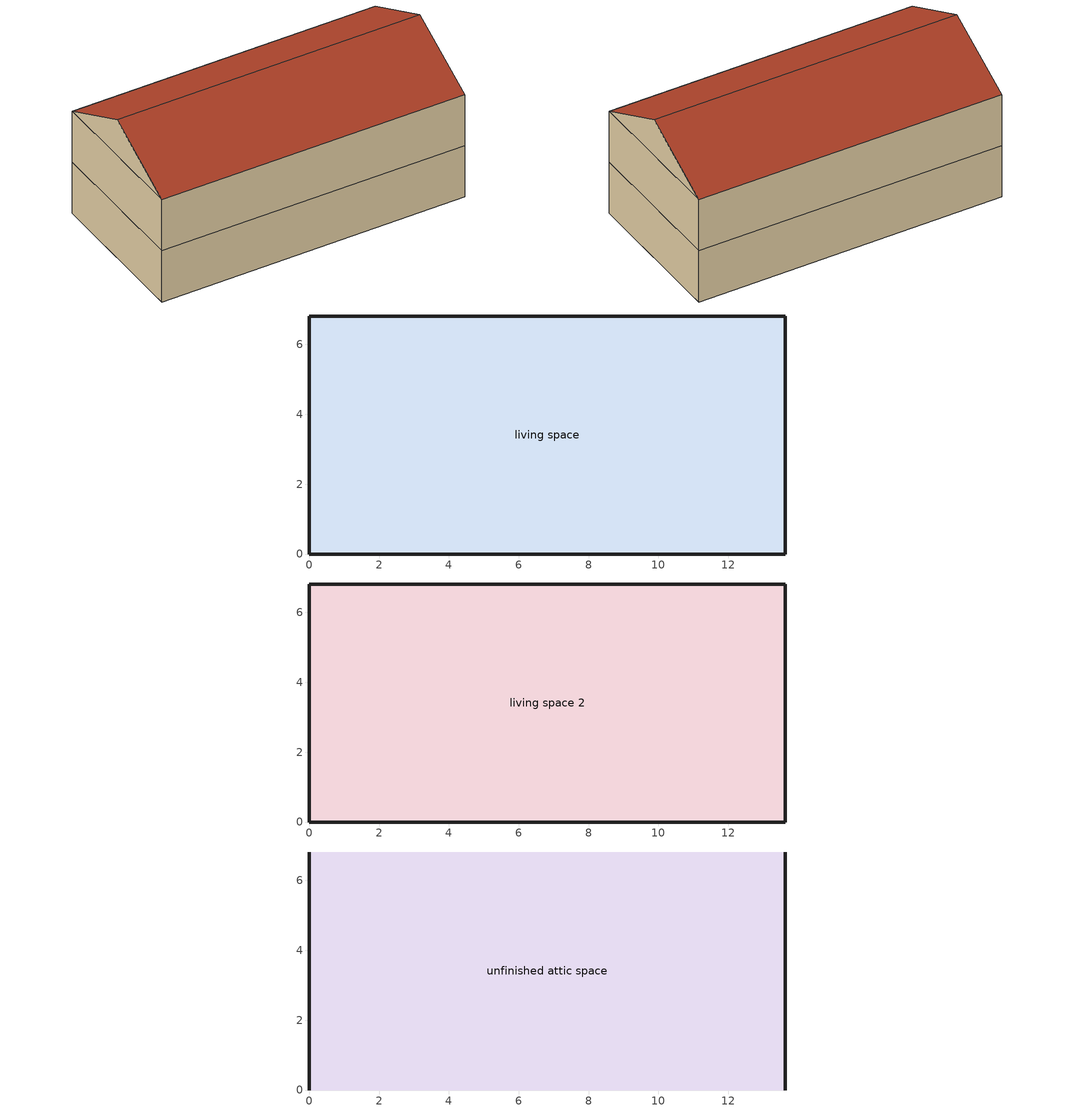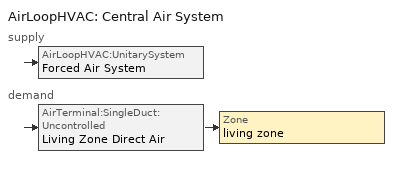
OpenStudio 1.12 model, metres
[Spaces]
living space
 floor ground: 0,0 0,6.82 13.63,6.82 13.63,0 z0
 wall outside: 0,6.82 0,0 13.63,0 13.63,6.82 0,6.82 z0:2.44
living space 2
 floor to living space: 0,0 0,6.82 13.63,6.82 13.63,0 z2.44
 wall outside: 0,6.82 0,0 13.63,0 13.63,6.82 0,6.82 z2.44:4.88
unfinished attic space
 floor to living space 2: 0,6.82 13.63,6.82 13.63,0 0,0 z4.88
 wall outside: 0,3.41,6.58 0,6.82,4.88 0,0,4.88; 13.63,3.41,6.58 13.63,0,4.88 13.63,6.82,4.88
 roof outside: 13.63,3.41,6.58 0,3.41,6.58 0,0,4.88 13.63,0,4.88; 0,3.41,6.58 13.63,3.41,6.58 13.63,6.82,4.88 0,6.82,4.88
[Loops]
AirLoopHVAC 'Central Air System'
 supply: AirLoopHVAC:UnitarySystem 'Forced Air System'
 demand: AirTerminal:SingleDuct:Uncontrolled 'Living Zone Direct Air' > Zone 'living zone'
[ClimateZones]
Climate Zone Institution Name 1=ASHRAE; Climate Zone Document Name 1=ANSI/ASHRAE Standard 169; Climate Zone Document Year 1=2006; Climate Zone Institution Name 2=CEC; Climate Zone Document Name 2=California Climate Zone Descriptions; Climate Zone Document Year 2=1995; Climate Zone Institution Name 3=Building America; Climate Zone Document Year 3=0; Climate Zone Value 3=Cold
[Building]
Building 1
[Site]
Denver Intl Ap_CO_USA: Latitude {deg}=39.83; Longitude {deg}=-104.65; Time Zone {hr}=-7; Elevation {m}=1650
[SizingPeriod:DesignDay] Barometric Pressure {Pa}=83011; Sky Clearness=0; Rain Indicator=0; Snow Indicator=0; Day of Month=21; Daylight Saving Time Indicator=0; Humidity Indicating Type=Wetbulb; Dry-Bulb Temperature Range Modifier Type=DefaultMultipliers
Name | Maximum Dry-Bulb Temperature {C} | Daily Dry-Bulb Temperature Range {deltaC} | Humidity Indicating Conditions at Maximum Dry-Bulb | Wind Speed {m/s} | Wind Direction {deg} | Month | Day Type | Solar Model Indicator | ASHRAE Taub | ASHRAE Taud
Denver Intl Ap Ann Htg 99.6% Condns DB | -17.4 | 0 | -17.4 | 3.3 | 160 | 12 | WinterDesignDay | ASHRAEClearSky
Denver Intl Ap Ann Clg .4% Condns DB=>MWB | 34.6 | 15.2 | 15.7 | 4.2 | 80 | 7 | SummerDesignDay | ASHRAETau | 0.424 | 2.012
Denver Intl Ap Ann Clg .4% Condns WB=>MDB | 27.3 | 15.2 | 18.3 | 4.2 | 80 | 7 | SummerDesignDay | ASHRAETau | 0.424 | 2.012
[Site:WaterMainsTemperature]
Calculation Method=Correlation; Annual Average Outdoor Air Temperature {C}=10.8753; Maximum Difference In Monthly Average Outdoor Air Temperatures {deltaC}=23.1524
[Site:GroundTemperature:BuildingSurface]
6.71221, 4.9416, 4.79814, 5.63626, 9.00496, 12.3608, 15.2732, 17.1228, 17.2883, 15.7979, 12.9685, 9.71588
[Site:GroundTemperature:Deep]
10.8753, 10.8753, 10.8753, 10.8753, 10.8753, 10.8753, 10.8753, 10.8753, 10.8753, 10.8753, 10.8753, 10.8753
[ThermalZone] Use Ideal Air Loads=No
living zone; unfinished attic zone
[Sizing:Zone] Zone Cooling Design Supply Air Temperature Input Method=SupplyAirTemperature; Zone Cooling Design Supply Air Temperature {C}=14; Zone Cooling Design Supply Air Temperature Difference {deltaC}=11.11; Zone Heating Design Supply Air Temperature Input Method=SupplyAirTemperature; Zone Heating Design Supply Air Temperature {C}=40; Zone Heating Design Supply Air Temperature Difference {deltaC}=11.11; Zone Cooling Design Supply Air Humidity Ratio {kg-H2O/kg-air}=0.0085; Zone Heating Design Supply Air Humidity Ratio {kg-H2O/kg-air}=0.008; Cooling Design Air Flow Method=DesignDay; Heating Design Air Flow Method=DesignDay; Account for Dedicated Outdoor Air System=No; Dedicated Outdoor Air System Control Strategy=NeutralSupplyAir; Dedicated Outdoor Air Low Setpoint Temperature for Design {C}=autosize; Dedicated Outdoor Air High Setpoint Temperature for Design {C}=autosize
living zone; unfinished attic zone
[Zone equipment]
living zone: Living Zone Direct Air, Window AC
[Space]
Name | Thermal Zone
living space; living space 2 | living zone
unfinished attic space | unfinished attic zone
[Coil:Heating:Gas]
Furnace Heating Coil: Availability Schedule=Always On Discrete; Gas Burner Efficiency=0.78; Nominal Capacity {W}=AutoSize; Parasitic Electric Load {W}=0; Parasitic Gas Load {W}=0
[Fan:OnOff] Maximum Flow Rate {m3/s}=autosize; Motor Efficiency=1
Name | Availability Schedule | Fan Efficiency | Pressure Rise {Pa} | Motor In Airstream Fraction | Fan Power Ratio Function of Speed Ratio Curve | Fan Efficiency Ratio Function of Speed Ratio Curve
Supply Fan | SupplyFanAvailability | 0.117562 | 124.55 | 1 | Fan On Off Power Curve | Fan On Off Efficiency Curve
WindowAC Fan | SupplyFanAvailability 1 | 1 | 0 | 0 | Fan On Off Power Curve 1 | Fan On Off Efficiency Curve 1
[AirLoopHVAC:UnitarySystem]
Forced Air System: Control Type=Load; Controlling Zone or Thermostat Location=living zone; Dehumidification Control Type=None; Availability Schedule=Always On Discrete; Supply Fan=Supply Fan; Fan Placement=BlowThrough; Supply Air Fan Operating Mode Schedule=SupplyFanOperation; Heating Coil=Furnace Heating Coil; DX Heating Coil Sizing Ratio=1; Use DOAS DX Cooling Coil=No; DOAS DX Cooling Coil Leaving Minimum Air Temperature {C}=2; Latent Load Control=SensibleOnlyLoadControl; Supply Air Flow Rate During Cooling Operation {m3/s}=1e-007; Supply Air Flow Rate During Heating Operation {m3/s}=autosize; Supply Air Flow Rate When No Cooling or Heating is Required {m3/s}=0; Maximum Supply Air Temperature {C}=48.8889; Maximum Outdoor Dry-Bulb Temperature for Supplemental Heater Operation {C}=21; Maximum Cycling Rate {cycles/hr}=2.5; Heat Pump Time Constant {s}=60; Fraction of On-Cycle Power Use=0.01; Heat Pump Fan Delay Time {s}=60; Ancilliary On-Cycle Electric Power {W}=0; Ancilliary Off-Cycle Electric Power {W}=0
[AirLoopHVAC]
Central Air System: Availability Schedule=Always On Discrete; Design Supply Air Flow Rate {m3/s}=AutoSize
[Sizing:System]
Central Air System: Type of Load to Size On=Sensible; Design Outdoor Air Flow Rate {m3/s}=Autosize; Minimum System Air Flow Ratio=0.3; Preheat Design Temperature {C}=7; Preheat Design Humidity Ratio {kg-H2O/kg-Air}=0.008; Precool Design Temperature {C}=12.8; Precool Design Humidity Ratio {kg-H2O/kg-Air}=0.008; Central Cooling Design Supply Air Temperature {C}=12.8; Central Heating Design Supply Air Temperature {C}=16.7; Sizing Option=NonCoincident; 100% Outdoor Air in Cooling=Yes; 100% Outdoor Air in Heating=Yes; Central Cooling Design Supply Air Humidity Ratio {kg-H2O/kg-Air}=0.0085; Central Heating Design Supply Air Humidity Ratio {kg-H2O/kg-Air}=0.008; Cooling Design Air Flow Method=DesignDay; Cooling Design Air Flow Rate {m3/s}=0; Heating Design Air Flow Method=DesignDay; Heating Design Air Flow Rate {m3/s}=0; System Outdoor Air Method=ZoneSum; Zone Maximum Outdoor Air Fraction=1; Cooling Supply Air Flow Rate Per Floor Area {m3/s-m2}=0.00996765; Cooling Fraction of Autosized Cooling Supply Air Flow Rate=1; Cooling Supply Air Flow Rate Per Unit Cooling Capacity {m3/s-W}=3.94755e-05; Heating Supply Air Flow Rate Per Floor Area {m3/s-m2}=0.00996765; Heating Fraction of Autosized Heating Supply Air Flow Rate=1; Heating Fraction of Autosized Cooling Supply Air Flow Rate=1; Heating Supply Air Flow Rate Per Unit Heating Capacity {m3/s-W}=3.15882e-05; Cooling Design Capacity Method=CoolingDesignCapacity; Cooling Design Capacity {W}=autosize; Cooling Design Capacity Per Floor Area {W/m2}=234.7; Fraction of Autosized Cooling Design Capacity=1; Heating Design Capacity Method=HeatingDesignCapacity; Heating Design Capacity {W}=autosize; Heating Design Capacity Per Floor Area {W/m2}=157; Fraction of Autosized Heating Design Capacity=1; Central Cooling Capacity Control Method=OnOff
[AirTerminal:SingleDuct:Uncontrolled]
Living Zone Direct Air: Availability Schedule=Always On Discrete; Maximum Air Flow Rate {m3/s}=AutoSize
[Coil:Cooling:DX:SingleSpeed]
WindowAC Coil: Availability Schedule=Always On Discrete; Rated Total Cooling Capacity {W}=autosize; Rated Sensible Heat Ratio=autosize; Rated COP {W/W}=2.4911; Rated Air Flow Rate {m3/s}=autosize; Rated Evaporator Fan Power Per Volume Flow Rate {W/(m3/s)}=773.3; Total Cooling Capacity Function of Temperature Curve=RoomAC-Cap-fT; Total Cooling Capacity Function of Flow Fraction Curve=RoomAC-Cap-fFF; Energy Input Ratio Function of Temperature Curve=RoomAC-EIR-fT; Energy Input Ratio Function of Flow Fraction Curve=RoomAC-EIR-fFF; Part Load Fraction Correlation Curve=RoomAC-PLF-fPLR; Condenser Type=AirCooled; Evaporative Condenser Effectiveness=0.9; Evaporative Condenser Air Flow Rate {m3/s}=Autosize; Evaporative Condenser Pump Rated Power Consumption {W}=Autosize; Crankcase Heater Capacity {W}=0; Maximum Outdoor Dry-Bulb Temperature for Crankcase Heater Operation {C}=10; Basin Heater Capacity {W/K}=0; Basin Heater Setpoint Temperature {C}=2
[Coil:Heating:Electric]
Always Off Heating Coil for PTAC: Availability Schedule=Always Off Discrete
[ZoneHVAC:PackagedTerminalAirConditioner]
Window AC: Availability Schedule=Always On Discrete; Supply Air Flow Rate During Cooling Operation {m3/s}=Autosize; Supply Air Flow Rate During Heating Operation {m3/s}=Autosize; Supply Air Flow Rate When No Cooling or Heating is Needed {m3/s}=Autosize; Outdoor Air Flow Rate During Cooling Operation {m3/s}=Autosize; Outdoor Air Flow Rate During Heating Operation {m3/s}=Autosize; Outdoor Air Flow Rate When No Cooling or Heating is Needed {m3/s}=Autosize; Supply Air Fan=WindowAC Fan; Heating Coil=Always Off Heating Coil for PTAC; Cooling Coil=WindowAC Coil; Fan Placement=DrawThrough; Supply Air Fan Operating Mode Schedule=SupplyFanOperation 1
[Schedule:Constant]
Name | Value
Always On Discrete; SupplyFanAvailability; SupplyFanAvailability 1 | 1
SupplyFanOperation; SupplyFanOperation 1; Always Off Discrete | 0
[Curve:Exponent] Coefficient1 Constant=1; Coefficient2 Constant=0; Coefficient3 Constant=0; Minimum Value of x=0; Maximum Value of x=1
Fan On Off Power Curve; Fan On Off Power Curve 1
[Curve:Cubic] Coefficient1 Constant=1; Coefficient2 x=0; Coefficient3 x**2=0; Coefficient4 x**3=0; Minimum Value of x=0; Maximum Value of x=1
Fan On Off Efficiency Curve; Fan On Off Efficiency Curve 1
[Curve:Biquadratic] Minimum Value of x=0; Maximum Value of x=100; Minimum Value of y=0; Maximum Value of y=100
Name | Coefficient1 Constant | Coefficient2 x | Coefficient3 x**2 | Coefficient4 y | Coefficient5 y**2 | Coefficient6 x*y
RoomAC-Cap-fT | 0.6405 | 0.01568 | 0.0004531 | 0.001615 | -0.0001825 | 6.614e-05
RoomAC-EIR-fT | 2.287 | -0.1732 | 0.004745 | 0.01662 | 0.000484 | -0.001306
[Curve:Quadratic] Coefficient3 x**2=0; Minimum Value of x=0; Minimum Curve Output=0
Name | Coefficient1 Constant | Coefficient2 x | Maximum Value of x | Maximum Curve Output
RoomAC-Cap-fFF | 0.887 | 0.1128 | 2 | 2
RoomAC-EIR-fFF | 1.763 | -0.6081 | 2 | 2
RoomAC-PLF-fPLR | 0.78 | 0.22 | 1 | 1
